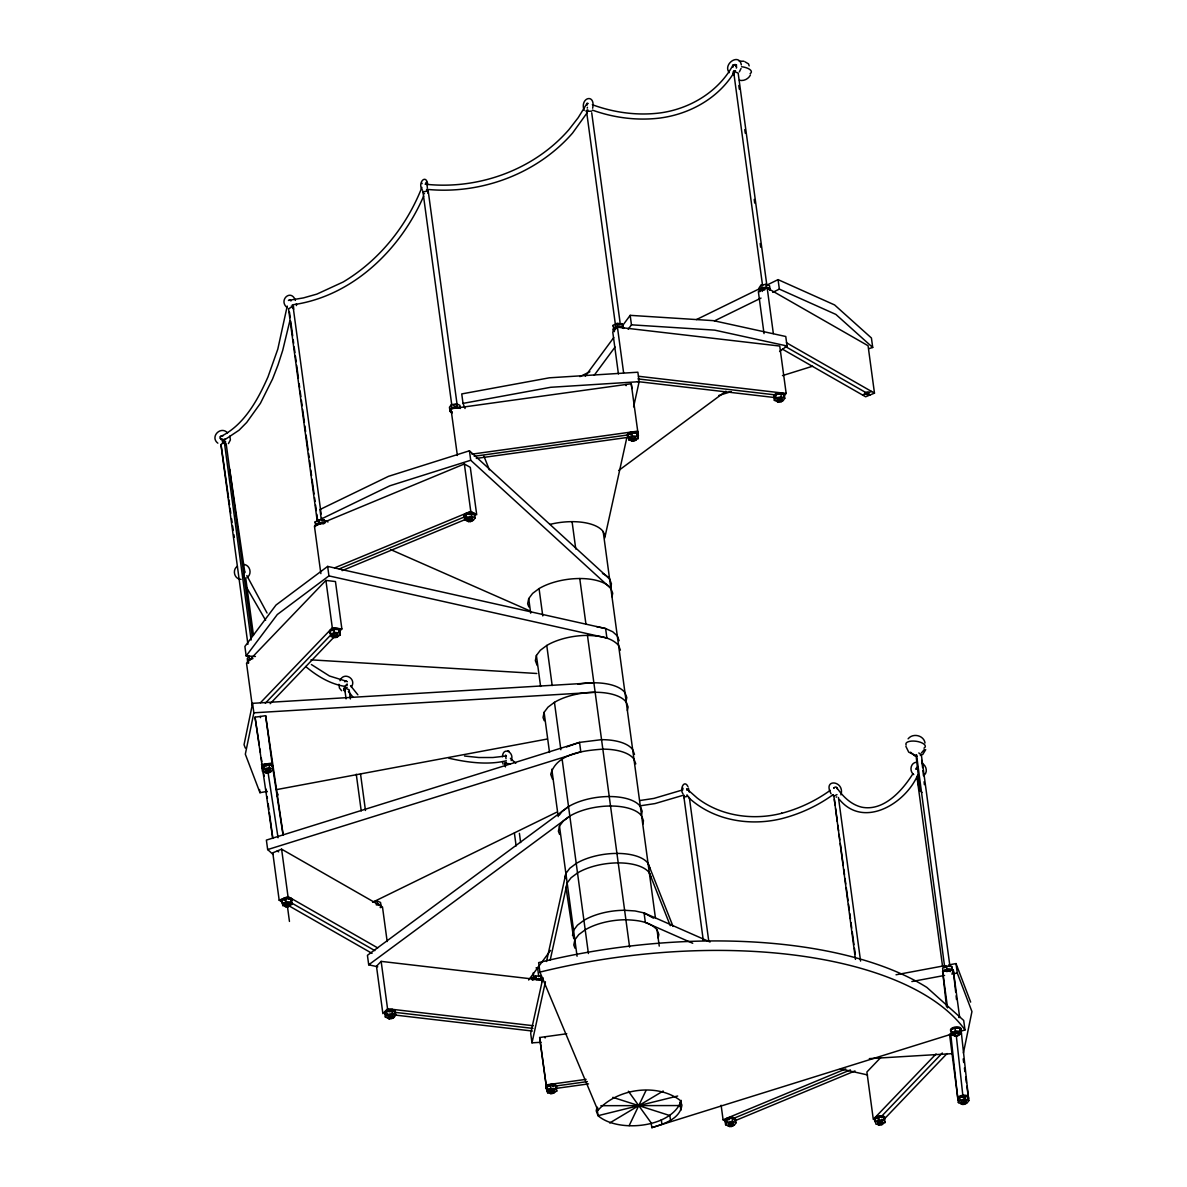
<?xml version="1.0" encoding="UTF-8"?>
<svg xmlns="http://www.w3.org/2000/svg" width="1187" height="1187" viewBox="0 0 1187 1187"><rect width="100%" height="100%" fill="white"/><g stroke="black" fill="none" stroke-linecap="round" stroke-linejoin="round"><path stroke-width="1.5" d="M506.018 758.686L505.558 755.125L506.345 755.837M586.393 111.519L586.467 110.658A2.686 1.202 -7.7 0 1 587.847 109.827M511.167 760.57C514.98 752.528 502.976 746.059 502.457 756.698M592.669 108.195C595.77 92.883 579.419 97.482 584.167 110.48M343.859 690.196L344.586 687.852L349.156 689.795L350.388 698.935M287.224 306.083L277.803 349.126L268.025 376.813C257.193 401.399 243.231 425.821 220.203 436.771M593.871 682.792L252.579 703.327L244.047 744.709L245.308 748.062M252.579 703.327L253.855 712.808L245.323 754.19L259.968 792.708L267.238 791.358M612.002 596.735L612.715 593.277L610.89 588.47A42.866 19.333 -7.7 0 0 539.061 588.589L532.622 593.411L528.719 598.589L527.651 603.768L528.883 606.972M620.4 650.15L618.575 645.342C610.771 636.796 598.307 635.861 587.461 635.401A42.866 19.333 -7.7 0 0 546.762 645.461L540.308 650.283L536.405 655.461L535.352 660.64L537.177 665.447M627.389 710.479L628.101 707.022L626.261 702.214A42.866 19.333 -7.7 0 0 554.448 702.333L547.993 707.155L544.106 712.334L543.038 717.512L544.254 720.717M635.787 763.894L633.947 759.087A42.866 19.333 -7.7 0 0 602.833 749.145C584.405 750.496 556.332 753.285 550.723 774.384L552.548 779.191M642.76 824.223L643.473 820.766L641.648 815.959A42.866 19.333 -7.7 0 0 569.819 816.077L563.365 820.9L559.478 826.078L558.409 831.256L559.641 834.461M610.726 587.253L611.439 583.811L609.599 578.989L469.429 450.793L388.55 476.313L319.956 509.535L321.247 519.016L328.013 521.983M564.819 878.647L565.887 873.469L569.775 868.291L576.229 863.468A42.866 19.333 -7.7 0 1 648.043 863.35L673.044 926.424M670.269 925.667L649.334 872.831A42.866 19.333 -7.7 0 0 577.52 872.949L571.066 877.772L567.163 882.95L566.095 888.128L573.736 938.724M572.505 935.519L573.573 930.341L577.475 925.163L583.93 920.34A42.866 19.333 -7.7 0 1 624.614 910.281L635.03 910.948L644.066 912.922L710.049 941.988M626.098 700.998L626.81 697.541L624.985 692.733A42.866 19.333 -7.7 0 0 578.054 684.202M641.484 814.742L642.197 811.285L640.357 806.477A42.866 19.333 -7.7 0 0 568.543 806.596L367.421 955.327L368.712 964.808L377.748 966.782M596.927 1107.426L596.215 1110.869L598.055 1115.691C617.908 1133.229 672.525 1127.784 681.279 1100.394M658.147 937.967L658.859 934.51L657.019 929.703C649.215 921.157 636.766 920.207 625.905 919.762A42.866 19.333 -7.7 0 0 585.206 929.807L578.752 934.644L574.864 939.822L573.796 944.986L575.012 948.205M628.383 1091.224L651.188 1122.917L651.826 1127.65C663.459 1124.015 680.003 1119.222 681.917 1105.127L680.092 1100.319C656.871 1082.737 616.676 1088.613 597.922 1110.438L539.922 972.108L538.631 962.627A342.909 154.607 -7.7 0 1 926.854 987.406L963.696 1020.449L964.986 1029.93L961.44 1031.028M963.414 1052.958L971.945 1011.576L957.286 973.058L956.01 963.577L948.739 964.927M293.738 309.214L293.055 306.365L288.664 308.665M289.821 320.935L282.714 350.343L278.01 364.943L272.565 378.979L260.413 403.313L246.703 422.453L239.047 430.213L224.432 439.947L220.292 438.27M587.268 108.091L587.431 107.32M604.747 537.993L626.884 437.38M633.606 406.844L639.14 381.695L637.864 372.214L549.403 377.807L461.743 393.921L463.019 403.387L465.052 408.506M542.963 977.673L530.693 1033.358L531.984 1042.839L541.198 1042.26M546.51 961.5L565.887 873.469M531.984 1042.839L545.427 981.753M550.174 960.194L567.163 882.95M588.218 103.551L587.209 103.18L586.942 105.213M733.18 71.962L732.943 74.084L734.085 74.9M925.726 749.605L922.64 754.65M916.216 769.087L917.981 766.55M225.396 438.849L224.432 439.947M840.93 794.86C845.248 780.631 822.22 777.886 831.063 793.762M226.124 444.828L224.254 441.534L220.96 444.828L247.92 644.274M427.958 193.333L428.21 190.944L422.958 191.908A2.686 1.202 -7.7 0 1 423.091 191.27M741.044 68.475L739.382 71.828M351.382 686.991C357.035 678.638 343.636 671.115 339.957 680.715M421.904 187.383C406.637 226.213 379.113 260.561 343.117 282.016L316.914 294.094L303.442 297.907L288.441 300.4M423.67 196.063C400.479 249.893 352.005 296.72 292.299 304.851M629.169 1125.617L645.936 1090.63M506.33 760.763C488.005 765.229 467.485 762.484 448.923 758.226M916.527 754.62L944.763 967.761M347.138 683.964L344.972 686.279M244.596 572.253L243.305 573.677M587.001 103.462L578.158 117.736L568.929 129.635C533.749 170.067 478.064 189.994 425.124 184.178M586.912 113.106L572.549 133.078C536.806 174.118 480.423 194.802 426.563 189.312M855.471 959.378L833.838 795.794A2.686 1.202 -7.7 0 1 833.422 794.637M912.937 773.731C900.978 792.753 882.579 811.329 861.792 807.19C851.109 804.697 842.978 796.64 836.672 787.56C835.9 786.417 834.372 787.218 833.927 788.257M916.765 777.099C903.826 804.46 863.261 828.467 839.417 799.489M750.421 75.033C748.433 78.98 743.685 81.384 739.353 80.226M924.332 749.561L921.364 753.003M733.017 65.122C718.209 92.082 689.795 108.744 660.714 112.854C637.701 115.881 614.109 112.691 592.358 104.723M733.403 73.549C717.779 98.387 690.033 113.729 661.382 117.839L661.011 117.914C637.968 120.911 614.302 117.988 592.461 110.124M760.852 285.295L759.131 287.788L759.561 290.934L761.282 288.456L760.852 285.295L766.075 284.272L769.577 285.726L770.007 288.886L766.505 287.432L761.282 288.456M779.592 401.458L783.064 400.776L784.785 398.283L784.37 395.123L780.868 393.669L775.645 394.692L773.924 397.185L774.354 400.345L777.841 401.799M774.354 400.345L776.075 397.853L775.645 394.692M726.919 1119.133L725.168 1121.611L725.598 1124.772L729.055 1126.24L734.293 1125.231L736.044 1122.754L735.614 1119.593L732.156 1118.124L726.919 1119.133L727.349 1122.294L725.598 1124.772M249.463 659.289L247.682 661.767L247.252 658.607L249.033 656.129L249.463 659.289L252.95 658.622M263.826 765.526L262.045 768.019L262.475 771.179L265.918 772.648L271.155 771.654L272.936 769.161L272.506 766.001L269.048 764.517L263.826 765.526L264.241 768.686L262.475 771.179M267.698 770.17L268.588 768.924L270.102 769.384A2.686 1.202 -7.7 0 1 269.894 770.615M266.956 773.004L268.737 770.526M551.747 1090.808L552.638 1089.562M551.05 1093.598L552.83 1091.12M957.939 1099.444L959.719 1096.951L964.957 1095.957L968.399 1097.441M966.901 1086.239L968.829 1100.601L967.049 1103.079L961.811 1104.073L958.369 1102.589L960.149 1100.112L959.719 1096.951M962.85 1104.429L964.63 1101.951L963.889 1096.432M386.695 1011.383L384.9 1013.861L385.315 1017.022L388.757 1018.52L393.995 1017.511L395.79 1015.033L395.36 1011.873L391.918 1010.389L386.695 1011.383L387.11 1014.544L385.315 1017.022M632.537 441.045L634.362 438.552M585.339 376.101L613.768 337.568M622.522 325.713L630.178 315.341L713.417 320.653L785.764 336.5L787.04 345.981L779.592 351.5M594.272 375.196L615.059 347.049M628.175 329.274L631.454 324.823L630.178 315.341M528.66 980.032L550.545 950.401M246.169 655.936L277.313 614.51L328.933 575.888L606.898 638.042L605.622 628.561L327.657 566.407L276.022 605.029L244.893 646.455L246.169 655.936L255.428 656.485M559.166 815.306L562.089 811.418L568.543 806.596M920.326 788.034L919.539 789.934L918.382 775.957M451.312 404.782L449.443 407.26L449.873 410.42L451.743 407.942L456.995 406.978L456.565 403.817L451.312 404.782L451.743 407.942M466.105 514.179L464.236 516.657L464.666 519.817L468.034 521.33L473.287 520.366L475.156 517.888L474.726 514.728L471.358 513.214L466.105 514.179L466.536 517.339L464.666 519.817M733.343 65.819L734.352 64.766A2.686 1.899 -67.4 0 0 733.403 65.582M425.703 183.466L426.548 181.893L427.409 187.932M243.854 576.437L245.264 578.544M339.304 631.603L341.871 628.947L335.461 581.541L325.906 580.428L246.525 663.207L252.193 705.123M783.821 395.894L786.165 393.446L779.755 346.055L617.433 327.167L612.759 332.034L618.427 373.964M260.502 702.689L332.315 627.834L325.906 580.428M265.295 703.238L331.054 634.674M270.161 703.698L334.185 636.944M381.146 961.381L376.472 966.248L382.882 1013.639L387.555 1008.772L381.146 961.381L543.468 980.269M389.128 1010.701L392.333 1009.321M880.739 1057.558L866.896 1071.995L873.306 1119.386L936.053 1053.967M880.235 1116.314L881.585 1116.284L942.3 1053.003M885.205 1118.065L947.092 1053.537M733.017 1124.208L733.432 1123.258A2.686 1.202 -7.7 0 0 731.37 1122.516A2.686 1.202 -7.7 0 0 728.625 1123.317L728.21 1124.267A2.686 1.202 -7.7 0 0 729.322 1124.935M553.928 1091.268L554.255 1090.942A2.686 1.202 -7.7 0 0 553.528 1089.711A2.686 1.202 -7.7 0 0 550.605 1089.829L549.24 1090.675A2.686 1.202 -7.7 0 0 550.234 1091.966M237.43 566.199C231.925 569.819 234.358 579.33 241.08 579.36M247.015 577.624C252.668 573.885 249.893 564.211 243.009 564.404M635.431 438.715L635.757 438.404A2.686 1.202 -7.7 0 0 635.06 437.157A2.686 1.202 -7.7 0 0 632.137 437.261L630.757 438.107A2.686 1.202 -7.7 0 0 630.846 439.027M472.07 519.327L472.53 518.378A2.686 1.202 -7.7 0 0 470.512 517.606A2.686 1.202 -7.7 0 0 467.752 518.378L467.277 519.327A2.686 1.202 -7.7 0 0 468.361 520.01M510.217 763.894L504.95 763.226L504.979 764.903M918.323 774.681L916.883 776.402L942.582 966.559M228.423 443.612L230.382 439.932L229.863 436.044M924.317 775.052C928.056 771.639 926.083 765.244 921.869 763.167M908.1 738.833C912.833 732.78 923.798 735.228 925.044 742.973M618.694 470.482L725.954 391.161M368.712 964.808L569.819 816.077M836.983 794.593L833.452 796.418M830.277 790.305C815.617 800.913 799.014 808.718 781.521 813.332L781.862 813.243C752.454 820.87 720.094 815.781 697.184 798.02L686.665 788.747L686.932 790.23M832.74 794.904C817.784 805.691 800.81 813.585 782.99 818.318L782.663 818.407C750.51 826.627 713.55 820.707 688.712 797.679M609.717 1122.976L663.192 1091.016M688.653 796.358L683.89 796.848A2.686 2.374 -23.4 0 0 684.395 797.961M289.539 905.622L292.21 904.271L290.756 898.841L285.711 898.589L281.705 900.621L283.174 906.052L282.743 902.906A5.356 2.419 -7.7 0 1 282.862 899.627A5.356 2.419 -7.7 0 1 290.029 898.648A5.356 2.419 -7.7 0 1 291.112 901.779M282.135 903.782L286.141 901.749L291.171 902.001L292.21 904.271M777.797 401.874L781.803 399.841M388.757 1018.58L392.808 1016.576M541.969 981.694L540.575 976.233L535.56 975.966L531.509 977.969L532.473 980.254M546.302 1087.366L550.353 1085.363L555.368 1085.63L556.332 1087.93L556.762 1091.09L552.697 1093.093L547.697 1092.826L546.302 1087.366L547.697 1092.826M546.732 1090.527L550.783 1088.524L555.798 1088.791L556.762 1091.09M946.662 966.173L942.597 968.177L943.027 971.337L947.092 969.334L952.093 969.616L953.027 971.916L951.662 966.455L946.662 966.173L947.092 969.334M957.301 1035.583L961.366 1033.58L960.001 1028.12L955.001 1027.838L950.935 1029.841L952.3 1035.301L955.639 1035.494M951.366 1033.002L955.416 1030.999L960.431 1031.28L961.366 1033.58M623.739 328.458A5.356 2.419 -7.7 0 0 616.839 326.677A5.356 2.419 -7.7 0 0 614.376 330.817L613.041 325.401L617.121 323.398L622.122 323.695L623.041 325.98M613.471 328.547L617.537 326.559L622.537 326.855L622.122 323.695M631.914 432.795L627.834 434.798L629.184 440.243L634.184 440.54L638.25 438.552L636.9 433.092L631.914 432.795L632.33 435.955L628.264 437.958M579.909 376.62L589.894 371.739M696.472 319.57L759.754 288.604M766.416 285.34L778.064 279.628L834.595 304.94L871.421 337.983L872.712 347.465L869.166 348.563M714.411 320.905L761.03 298.085M772.692 292.373L779.355 289.109L835.871 314.421L872.712 347.465M372.614 902.254L556.466 812.309M322.983 523.274L319.659 523.066L315.564 525.055L315.149 521.894L319.244 519.906L324.229 520.218L325.119 522.517M334.022 629.303L329.941 631.306L331.262 636.766L336.247 637.063L340.343 635.075L339.022 629.614L334.022 629.303L334.452 632.463L330.357 634.452M333.443 637.345L337.538 635.357M321.247 519.016L389.84 485.795L470.72 460.259L610.89 588.47M566.57 746.949L579.538 742.379L601.557 739.664A42.866 19.333 -7.7 0 1 632.671 749.605L634.496 754.413M879.3 1124.415L875.976 1124.193L874.7 1118.718L878.81 1116.744L883.796 1117.071L885.072 1122.531L880.962 1124.519M875.131 1121.878L879.241 1119.905L884.211 1120.231L885.072 1122.531M878.321 1124.786L882.445 1122.798L881.941 1119.118M782.381 349.126L865.649 396.784L874.478 393.134L868.068 345.729L767.188 287.996L758.359 291.646L764.027 333.577M334.556 567.905L470.764 511.36L476.714 514.757L470.304 467.366L464.354 463.969L314.451 526.197L320.861 573.588M339.185 568.914L465.408 516.523M342.123 570.621L466.491 519.001M862.682 395.093L871.495 391.428M387.17 941.543L382.481 906.913L281.601 849.165L272.787 852.83L279.182 900.221L282.165 901.927M279.182 900.221L288.011 896.556L377.689 947.894M288.782 899.182L290.993 898.262M721.117 1105.245L723.091 1119.816L845.737 1068.908M732.676 1118.777L850.382 1069.917M735.154 1120.676L854.981 1070.941M778.093 400.479A2.686 1.202 -7.7 0 1 777.826 398.58L779.755 398.075A2.686 1.202 -7.7 0 1 781.773 399.752M534.803 977.509L535.382 977.272A2.686 1.202 -7.7 0 1 536.049 977.109M682.896 789.845L653.948 798.406L639.704 800.557M683.92 795.067L654.972 803.584L640.312 805.795M718.788 395.494L731.162 391.636M782.47 375.626L812.561 366.234M267.668 849.58L580.814 751.861L579.538 742.379L266.378 840.099L267.668 849.58L273.114 854.477M651.826 1127.65L952.597 1033.788M677.673 1096.016L598.055 1115.691L597.328 1110.29M916.319 762.188C910.37 762.989 909.212 771.283 913.753 774.607M739.219 61.205L743.908 61.22M550.857 1085.512L553.468 1085.452M776.075 397.853L781.298 396.829L784.785 398.283M289.776 903.515L287.18 904.034L286.66 902.892A2.686 1.202 -7.7 0 0 284.568 904.064A2.686 1.202 -7.7 0 0 285.696 905.191M284.732 906.156L289.954 905.117M727.349 1122.294L732.572 1121.27L736.044 1122.754M728.358 1125.825L733.596 1124.816M264.241 768.686L269.479 767.677L272.936 769.161M373.638 901.645L377.125 900.992L380.567 902.476L380.997 905.636M387.11 1014.544L392.348 1013.55L395.79 1015.033M962.227 1096.224L964.823 1096.194M960.149 1100.112L965.387 1099.117L968.829 1100.601M958.977 1032.794L956.366 1033.284L955.891 1032.141A2.686 1.202 -7.7 0 0 953.769 1033.313A2.686 1.202 -7.7 0 0 954.852 1034.456M276.334 789.652L547.118 739.056M896.037 974.779L945.104 965.61M911.853 981.545L944.57 975.432M951.84 974.067L957.286 973.058M917.18 756.267L916.141 756.06M463.019 403.387L550.679 387.288L639.14 381.695M536.034 967.924L539.017 967.375M466.536 517.339L471.773 516.375L475.156 517.888M467.441 520.9L472.693 519.936M749.175 65.878L748.522 63.89L745.021 61.843M457.366 455.482L450.971 408.773L631.232 383.757L631.959 388.535M471.951 454.146L637.642 431.148L638.369 435.926L631.232 383.757M474.236 456.268L628.22 434.902M476.313 458.419L629.273 437.187M272.728 838.378L255.027 717.185L265.636 715.716L283.233 835.114M261.437 764.576L272.046 763.107L283.085 835.218M546.777 1089.681L539.64 1037.512L566.763 1033.758M546.05 1084.918L586.096 1079.354M556.199 1085.942L587.357 1081.609M555.724 1088.449L588.529 1083.894M286.66 902.892L288.649 902.862A2.686 1.202 -7.7 0 1 288.931 904.761M946.514 1006.754L942.641 971.396L953.265 970.016L959.675 1017.422L958.784 1017.526M955.891 1032.141L957.879 1032.126A2.686 1.202 -7.7 0 1 958.547 1033.743M506.092 756.03L492.931 757.514L478.895 757.529L464.547 756.03M253.855 712.808L595.147 692.273M869.329 1058.626L952.345 1053.626M600.889 1105.69L680.21 1105.557M265.339 771.624L270.354 771.906M961.233 1103.049L966.248 1103.331M554.448 1092.5L549.433 1092.218L548.928 1088.538M632.33 435.955L637.33 436.252L638.25 438.552M630.95 439.65L635.95 439.947M310.964 659.838L536.821 673.489M334.452 632.463L339.437 632.775L340.343 635.075M631.454 324.823L714.693 330.134L787.04 345.981M922.017 792.501L919.332 789.874L917.239 777.515M588.04 111.281L591.69 111.163M638.502 376.264L786.165 393.446M637.938 378.905L774.829 394.841M637.404 381.561L774.191 397.482M332.315 627.834L341.871 628.947M387.555 1008.772L533.453 1025.746M394.203 1012.259L532.933 1028.402M394.989 1015.048L532.37 1031.043M875.65 1116.952L878.039 1117.234M914.465 754.873L908.708 752.143L905.874 746.341M345.046 691.606L343.844 690.226M596.586 626.588L605.622 628.561L612.685 631.736L617.299 635.861L619.124 640.683M840.455 1068.864L867.534 1074.932M346.767 681.368L329.496 676.011L311.395 664.527M344.556 686.338C329.927 683.949 316.84 675.922 305.652 666.5M920.355 755.422L921.379 755.066L918.797 752.944M588.01 111.281L586.467 110.658L615.549 325.698M962.093 1102.753L961.203 1102.382A2.686 1.202 -7.7 0 1 961.633 1100.987A2.686 1.202 -7.7 0 1 964.497 1100.349L966.01 1100.824A2.686 1.202 -7.7 0 1 965.788 1102.055M612.818 1097.352L669.869 1115.572L670.507 1120.305M777.826 398.58L779.577 399.307M778.049 400.123L781.55 401.592M379.855 905.132L377.555 904.153L377.125 900.992M389.069 1016.829L392.511 1018.312M390.597 549.566L529.313 610.652M692.718 943.264L645.357 922.403L644.066 912.922L653.443 918.159M333.799 635.594L337.197 637.107M734.219 71.428L738.166 73.119L766.861 285.37M456.565 403.817L459.933 405.331L460.363 408.491M878.41 1121.448L880.101 1122.205M878.706 1123.036L882.075 1124.549M914.925 756.03L910.518 752.187M507.962 750.733L509.223 751.386M762.766 289.821L763.464 290.221A2.686 1.202 -7.7 0 1 764.769 289.88M786.432 342.731L874.478 393.134M785.245 346.411L870.056 394.959M277.194 851.005L278.678 851.851M723.091 1119.816L726.058 1121.522M291.275 902.788L374.84 950.624M288.575 905.607L372.035 953.369M227.592 432.899C220.723 425.391 209.609 436.95 217.844 443.181M736.652 65.092L734.916 64.454L736.504 66.398M341.633 690.73L339.423 688.015L338.918 684.291M510.41 758.315L515.781 763.256M350.521 685.671L357.88 694.81M348.385 691.428L352.821 696.917M287.165 307.67C278.01 300.237 291.052 288.307 295.415 300.43M332.939 635.535L332.701 634.941A2.686 1.202 -7.7 0 1 334.571 633.695A2.686 1.202 -7.7 0 1 337.39 633.769L337.998 634.6A2.686 1.202 -7.7 0 1 337.85 634.926M877.668 1122.976L877.445 1122.368A2.686 1.202 -7.7 0 1 879.33 1121.121A2.686 1.202 -7.7 0 1 882.164 1121.225L882.742 1122.041A2.686 1.202 -7.7 0 1 882.594 1122.368M265.606 620.267L246.881 587.921M682.94 788.153L683.015 788.613M422.038 183.228L422.068 183.688M267.045 613.011L246.837 575.591M729.293 72.674C722.393 64.365 739.115 52.495 741.341 64.899M836.672 787.56L837.161 788.791M286.824 904.494L287.847 906.779M730.331 1122.62L730.821 1123.763M730.48 1124.178L731.474 1126.463M613.041 325.401L613.961 327.686M483.97 456.238L489.37 469.874M315.149 521.894L316.039 524.209M956.01 963.577L970.654 1002.095M550.056 524.372A42.866 19.333 -7.7 0 1 603.189 531.598L605.029 536.405M648.043 863.35L649.882 868.157M649.334 872.831L651.159 877.638M469.637 519.268L470.497 521.568M874.7 1118.718L875.561 1121.032A5.356 2.419 -7.7 0 1 876.036 1117.709A5.356 2.419 -7.7 0 1 883.217 1116.833A5.356 2.419 -7.7 0 1 884.063 1120.009M503.11 764.161L502.413 761.609M687.97 786.61C684.083 778.82 679.468 789.503 683 793.836M919.332 789.874L919.851 791.239M684.172 797.649L683.89 796.848L703.268 940.208M732.839 67.184L732.661 65.997A2.73 1.706 54.9 0 1 733.833 64.781L734.857 65.062A2.567 1.602 54.9 0 1 736.519 67.08M688.415 788.138L689.261 792.07M427.735 184.489C426.207 172.976 416.949 183.213 422.438 190.128M625.935 384.499L626.113 385.686M450.971 408.773L451.698 413.551M544.937 1036.785L545.13 1037.972M551.347 1084.176L551.54 1085.363M539.64 1037.512L546.524 1087.871M260.339 716.458L260.517 717.645M268.114 772.841L278.055 837.755M255.027 717.185L259.315 745.199M259.879 748.863L260.428 752.528M261.274 758.018L261.837 761.683M262.386 765.348L262.95 768.998M263.514 772.663L264.078 776.328M266.036 789.132L266.585 792.797M267.164 796.566L267.431 798.317M232.607 525.856L233.275 530.426M233.913 534.714L234.269 537.221M231.569 518.704L232.088 522.28M228.854 499.786L229.581 504.861M230.07 508.259L230.797 513.333M229.714 469.28L244.73 571.689M228.587 497.976L221.019 444.442M951.662 966.455L952.093 969.616M960.001 1028.12L960.431 1031.28M963.191 1058.908L963.696 1062.543M964.423 1068.018L964.927 1071.668M965.654 1077.128L966.396 1082.603M921.379 755.066L949.941 966.366M964.957 1095.957L965.387 1099.117M955.001 1027.838L955.416 1030.999M952.3 1035.301L951.87 1032.141A5.356 2.419 -7.7 0 0 952.849 1032.482M942.641 971.396L947.567 1007.852M958.369 1102.589L949.526 1034.159M778.064 279.628L779.355 289.109M883.796 1117.071L884.211 1120.231M838.452 797.486L860.575 961.069M767.188 287.996L773.345 333.562M878.81 1116.744L879.241 1119.905M766.075 284.272L766.505 287.432M780.868 393.669L781.298 396.829M738.804 85.464L739.308 89.144M744.768 129.576L745.273 133.256M754.22 199.416L754.709 203.096M760.184 243.528L760.674 247.208M834.342 799.474L835.084 804.979M835.589 808.659L837.325 821.523M837.814 825.202L838.571 830.722M839.061 834.387L839.802 839.906M840.307 843.586L843.289 865.635M843.779 869.314L844.536 874.819M845.025 878.499L845.767 884.018M846.272 887.698L848.008 900.562M848.512 904.227L849.254 909.746M849.744 913.426L850.5 918.931M850.99 922.611L851.732 928.13M852.236 931.795L853.972 944.674M854.477 948.339L855.219 953.858M733.566 71.146L762.647 286.171M689.365 797.664L708.743 941.024M732.156 1118.124L732.572 1121.27M636.9 433.092L637.33 436.252M591.719 112.795L620.044 322.315M617.121 323.398L617.537 326.559M617.433 327.167L623.605 372.733M629.184 440.243L628.754 437.098A5.356 2.419 -7.7 0 1 629.051 433.745A5.356 2.419 -7.7 0 1 636.232 432.825A5.356 2.419 -7.7 0 1 637.167 435.985M603.189 531.598L655.491 918.397M657.019 929.703L659.245 946.098M679.78 1102.397L680.848 1110.305M661.293 1119.712L661.931 1124.46M572.075 521.657L575.769 549.002M579.76 578.529L585.933 624.095M587.461 635.401L629.6 947.107M539.061 588.589L542.771 615.919M546.762 645.461L552.178 685.552M554.448 702.333L560.857 749.724M562.134 759.205L588.411 953.517M528.719 598.589L530.693 613.175M536.405 655.461L540.604 686.442M544.106 712.334L549.522 752.439M551.792 769.206L558.202 816.597M559.478 826.078L577.075 956.232M597.506 1107.278L597.922 1110.438M469.429 450.793L470.72 460.259M540.575 976.233L541.005 979.394L535.99 979.112L535.56 975.966M555.368 1085.63L555.798 1088.791M519.402 833.348L520.648 842.547M537.548 967.524L538.779 976.708M550.353 1085.363L550.783 1088.524M457.292 405.984L428.21 190.944A2.686 2.374 -20.6 0 1 428.017 192.205M471.358 513.214L471.773 516.375M464.354 463.969L470.764 511.36M505.454 766.906L504.95 763.226A2.686 2.196 35.7 0 0 505.439 764.443M514.386 833.066L516.137 845.945M533.275 972.761L534.031 978.266M422.958 191.908L451.787 405.108M360.522 773.894L365.462 810.469M391.918 1010.389L392.348 1013.55M324.229 520.218L324.659 523.378M339.022 629.614L339.437 632.775M321.143 514.045L293.055 306.365A2.686 1.929 -66.1 0 1 292.685 308.338M321.632 517.725L322.137 521.405M346.07 698.876L344.586 687.852A2.686 1.439 63.7 0 0 345.313 689.736M356.263 774.221L361.234 810.988M327.657 566.407L328.933 575.888M319.244 519.906L319.659 523.066M289.465 312.033L290.207 317.552M290.711 321.217L292.699 335.921M293.189 339.601L293.679 343.28M294.183 346.96L294.925 352.465M295.429 356.145L296.171 361.649M296.661 365.329L298.412 378.193M299.154 383.713L299.643 387.392M300.148 391.057L300.89 396.577M301.394 400.256L302.136 405.761M302.626 409.441L304.376 422.305M304.866 425.985L305.608 431.504M306.112 435.169L308.101 449.873M308.59 453.553L309.095 457.232M309.584 460.897L310.341 466.417M310.831 470.097L311.573 475.601M312.077 479.281L314.065 493.985M314.555 497.665L315.059 501.344M315.549 505.009L316.306 510.529M316.795 514.208L317.537 519.713M288.53 308.872L317.27 521.405M290.756 898.841L291.171 902.001M265.636 715.716L272.046 763.107M245.768 578.306L253.469 635.268M281.601 849.165L288.011 896.556M226.213 443.968L252.163 635.965M269.048 764.517L269.479 767.677M287.299 905.429L289.45 921.424M251.095 640.03L224.254 441.534A2.686 0.935 -86.9 0 1 224.224 443.582M285.711 898.589L286.141 901.749M268.173 803.777L268.915 809.252M269.404 812.902L272.862 838.423M259.552 789.548L259.968 792.708M915.978 754.769L918.441 776.58M921.78 760.422L922.596 767.618M961.084 1030.301L968.622 1098.999M953.265 970.016L955.683 992.139M956.099 995.819L956.499 999.499M956.351 1036.236L962.909 1096.091M922.922 770.63L923.486 775.764M950.639 1033.298L957.998 1100.394M924.109 781.743L924.376 784.652M296.394 303.649L296.483 305.549M602.447 573.469A42.866 19.333 -7.7 0 1 609.599 578.989M539.922 972.108A342.909 154.607 -7.7 0 1 964.986 1029.93M954.393 1028.476A2.686 1.202 -7.7 0 1 955.016 1028.268M735.866 64.736A2.686 1.899 -67.4 0 1 736.252 65.062M736.578 67.436A2.686 1.899 -67.4 0 1 736.326 68.089M732.78 66.828A2.686 1.899 -67.4 0 1 733.032 66.175M923.961 748.166A9.822 3.947 7.8 0 0 920.593 742.335L918.263 741.652A9.822 3.947 7.8 0 0 906.156 745.05M951.722 1031.384A5.356 2.419 -7.7 0 1 954.838 1027.081A5.356 2.419 -7.7 0 1 960.787 1029.663M951.069 1031.711A5.356 2.419 -7.7 0 1 956.336 1027.69A5.356 2.419 -7.7 0 1 960.253 1031.088M952.894 970.892A5.356 2.419 -7.7 0 1 952.449 973.37M943.264 974.008A5.356 2.419 -7.7 0 1 943.072 972.168M943.71 971.53A5.356 2.419 -7.7 0 1 952.152 970.447M943.161 973.206A5.356 2.419 -7.7 0 1 948.428 969.186A5.356 2.419 -7.7 0 1 952.345 972.583M741.549 66.724A9.822 3.947 7.8 0 1 750.11 73.653M759.68 291.69A5.356 2.419 -7.7 0 1 764.576 288.278A5.356 2.419 -7.7 0 1 770.215 290.266M760.021 291.468A5.356 2.419 -7.7 0 1 764.458 287.491A5.356 2.419 -7.7 0 1 769.829 290.132M774.28 396.903A5.356 2.419 -7.7 0 1 778.717 392.942A5.356 2.419 -7.7 0 1 784.088 395.583M774.384 397.704A5.356 2.419 -7.7 0 1 778.82 393.728A5.356 2.419 -7.7 0 1 784.192 396.369M734.456 73.119A2.686 1.202 -7.7 0 1 733.833 73.045M734.145 70.908A2.686 1.202 -7.7 0 1 735.495 70.641M734.308 73.03A2.686 1.454 63.2 0 1 733.714 71.784M616.914 324.704A2.686 1.202 -7.7 0 1 620.074 324.689M614.48 331.618A5.356 2.419 -7.7 0 1 615.697 327.864A5.356 2.419 -7.7 0 1 623.368 328.072M630.327 434.946A2.686 1.202 -7.7 0 1 631.128 434.338M628.62 436.267A5.356 2.419 -7.7 0 1 628.947 432.958A5.356 2.419 -7.7 0 1 636.128 432.038A5.356 2.419 -7.7 0 1 637.063 435.199M586.971 111.875A2.686 2.196 36.3 0 1 586.467 110.658M453.597 405.301A2.686 1.202 -7.7 0 1 454.947 405.064M456.238 405.138A2.686 1.202 -7.7 0 1 456.743 405.301M452.069 412.542A5.356 2.419 -7.7 0 1 451.283 408.981A5.356 2.419 -7.7 0 1 459.28 408.239M451.965 411.755A5.356 2.419 -7.7 0 1 450.956 411.429M450.214 410.969A5.356 2.419 -7.7 0 1 452.87 407.453A5.356 2.419 -7.7 0 1 459.903 407.913M469.043 514.535A2.686 1.202 -7.7 0 1 471.031 514.535M464.473 516.419A5.356 2.419 -7.7 0 1 469.147 512.472A5.356 2.419 -7.7 0 1 474.296 515.203M464.577 517.206A5.356 2.419 -7.7 0 1 469.251 513.259A5.356 2.419 -7.7 0 1 474.399 516.004M426.519 190.187A2.686 1.202 -7.7 0 1 428.077 191.597M424.545 193.718A2.686 2.374 -20.6 0 1 423.477 193.036M317.968 521.746A2.686 1.202 -7.7 0 1 318.428 521.449M315.297 526.509A5.356 2.419 -7.7 0 1 323.665 523.838M315.238 526.345A5.356 2.419 -7.7 0 1 317.656 523.615A5.356 2.419 -7.7 0 1 323.561 523.052M333.221 630.861A2.686 1.202 -7.7 0 1 333.814 630.623M330.654 632.805A5.356 2.419 -7.7 0 1 331.01 629.496A5.356 2.419 -7.7 0 1 338.191 628.591A5.356 2.419 -7.7 0 1 339.081 631.751M330.758 633.606A5.356 2.419 -7.7 0 1 331.114 630.282A5.356 2.419 -7.7 0 1 338.295 629.377A5.356 2.419 -7.7 0 1 339.185 632.552M291.26 306.127A2.686 1.202 -7.7 0 1 293.664 307.196M288.945 300.415A2.686 1.41 64 0 1 290.949 300.949M248.142 663.132A5.356 2.419 -7.7 0 1 250.65 659.631M248.795 662.806A5.356 2.419 -7.7 0 1 251.867 658.503M265.295 770.957A2.686 1.202 -7.7 0 1 265.725 769.562A2.686 1.202 -7.7 0 1 268.588 768.924M265.547 766.268A2.686 1.202 -7.7 0 1 266.793 765.867M263.054 768.256A5.356 2.419 -7.7 0 1 266.125 763.953A5.356 2.419 -7.7 0 1 272.105 766.505M263.158 769.042A5.356 2.419 -7.7 0 1 265.562 764.888A5.356 2.419 -7.7 0 1 272.506 766.654M222.221 441.801A2.686 1.202 -7.7 0 1 225.767 441.994M225.233 438.789A2.686 2.196 35.6 0 1 223.675 440.362M223.037 440.407A2.686 2.196 35.6 0 1 220.189 437.588A2.686 2.196 35.6 0 1 223.067 435.792M277.209 793.866A5.356 2.419 -7.7 0 1 276.868 796.329M277.105 793.079A5.356 2.419 -7.7 0 1 277.372 794.904M284.539 900.429A2.686 1.202 -7.7 0 1 285.577 899.894M282.595 902.135A5.356 2.419 -7.7 0 1 285.563 897.832A5.356 2.419 -7.7 0 1 291.631 900.354M243.721 575.413A2.686 1.202 -7.7 0 1 244.344 575.487M244.819 572.03A2.686 2.374 -24.4 0 1 243.201 574.063M376.324 904.909A5.356 2.419 -7.7 0 1 380.893 907.669M376.22 904.123A5.356 2.419 -7.7 0 1 380.152 907.506M392.274 1016.769A2.686 1.202 -7.7 0 0 393.09 1015.389A2.686 1.202 -7.7 0 0 390.775 1014.796L388.832 1015.286A2.686 1.202 -7.7 0 0 388.52 1017.036M388.995 1011.888A2.686 1.202 -7.7 0 1 389.648 1011.725L390.345 1011.636A2.686 1.202 -7.7 0 1 391.027 1011.636M385.226 1013.594A5.356 2.419 -7.7 0 1 390.478 1009.573A5.356 2.419 -7.7 0 1 394.41 1012.956M385.33 1014.395A5.356 2.419 -7.7 0 1 390.582 1010.36A5.356 2.419 -7.7 0 1 394.514 1013.757M343.8 688.445A2.686 1.202 -7.7 0 1 347.197 687.347M344.823 681.813A2.686 1.914 -66.6 0 1 347.257 681.798M347.331 684.81A2.686 1.914 -66.6 0 1 346.96 685.403M536.079 979.883A5.356 2.419 -7.7 0 1 542.266 981.174M533.482 979.898A5.356 2.419 -7.7 0 1 539.358 978.949A5.356 2.419 -7.7 0 1 542.236 981.011M552.83 1086.491A2.686 1.202 -7.7 0 1 553.35 1086.639M546.376 1088.39A5.356 2.419 -7.7 0 1 550.916 1084.428A5.356 2.419 -7.7 0 1 556.199 1087.114M548.275 1089.948A5.356 2.419 -7.7 0 1 546.673 1086.906A5.356 2.419 -7.7 0 1 553.513 1085.17A5.356 2.419 -7.7 0 1 556.302 1087.9M505.054 764.146A2.686 1.202 -7.7 0 1 506.315 762.395M728.655 1119.86A2.686 1.202 -7.7 0 1 729.233 1119.623M726.192 1121.819A5.356 2.419 -7.7 0 1 729.248 1117.516A5.356 2.419 -7.7 0 1 735.257 1120.068M725.539 1122.16A5.356 2.419 -7.7 0 1 730.05 1118.184A5.356 2.419 -7.7 0 1 735.361 1120.854M684.484 797.352A2.686 1.202 -7.7 0 1 684.305 795.883M686.694 795.097A2.686 1.202 -7.7 0 1 687.377 795.097M877.178 1118.881A2.686 1.202 -7.7 0 1 877.994 1118.288M884.612 1118.584A5.356 2.419 -7.7 0 1 883.959 1119.222M875.516 1120.246A5.356 2.419 -7.7 0 1 878.098 1116.092A5.356 2.419 -7.7 0 1 884.923 1117.931M833.853 787.856A2.686 1.395 64.3 0 1 834.149 787.634M836.746 796.833A2.686 1.944 -65.7 0 1 836.227 797.174M962.034 1097.456A2.686 1.202 -7.7 0 1 965.194 1097.426M958.191 1099.221A5.356 2.419 -7.7 0 1 962.731 1095.26A5.356 2.419 -7.7 0 1 968.013 1097.945M958.295 1100.008A5.356 2.419 -7.7 0 1 962.835 1096.046A5.356 2.419 -7.7 0 1 968.117 1098.732M916.112 769.324A2.686 2.196 35.7 0 1 918.308 767.099M762.291 291.438A2.686 1.202 -7.7 0 1 762.558 290.785M946.707 971.604A2.686 1.202 -7.7 0 1 950.386 971.574M864.477 393.312C869.359 397.675 871.124 388.609 864.477 393.312M955.001 1036.014A2.686 1.202 -7.7 0 0 959.17 1034.663A2.686 1.202 -7.7 0 0 955.387 1033.862A2.686 1.202 -7.7 0 0 955.001 1036.014M778.316 402.022A2.686 1.202 -7.7 0 0 782.456 400.657A2.686 1.202 -7.7 0 0 778.627 399.885A2.686 1.202 -7.7 0 0 778.316 402.022M631.929 440.956A2.686 1.202 -7.7 0 0 636.098 439.62A2.686 1.202 -7.7 0 0 632.33 438.819A2.686 1.202 -7.7 0 0 631.929 440.956M468.524 521.568A2.686 1.202 -7.7 0 0 472.708 520.247A2.686 1.202 -7.7 0 0 468.969 519.431A2.686 1.202 -7.7 0 0 468.524 521.568M333.948 637.508A2.686 1.202 -7.7 0 0 338.147 636.173A2.686 1.202 -7.7 0 0 334.378 635.357A2.686 1.202 -7.7 0 0 333.948 637.508M266.333 772.93A2.686 1.202 -7.7 0 0 270.502 771.58A2.686 1.202 -7.7 0 0 266.704 770.793A2.686 1.202 -7.7 0 0 266.333 772.93M285.859 906.809A2.686 1.202 -7.7 0 0 289.999 905.429A2.686 1.202 -7.7 0 0 286.171 904.672A2.686 1.202 -7.7 0 0 285.859 906.809M389.277 1018.743A2.686 1.202 -7.7 0 0 393.431 1017.393A2.686 1.202 -7.7 0 0 389.648 1016.591A2.686 1.202 -7.7 0 0 389.277 1018.743M550.427 1093.524A2.686 1.202 -7.7 0 0 554.581 1092.174A2.686 1.202 -7.7 0 0 550.798 1091.387A2.686 1.202 -7.7 0 0 550.427 1093.524M729.486 1126.493A2.686 1.202 -7.7 0 0 733.625 1125.128A2.686 1.202 -7.7 0 0 729.827 1124.356A2.686 1.202 -7.7 0 0 729.486 1126.493M878.825 1124.95A2.686 1.202 -7.7 0 0 883.024 1123.629A2.686 1.202 -7.7 0 0 879.285 1122.798A2.686 1.202 -7.7 0 0 878.825 1124.95M962.227 1104.355A2.686 1.202 -7.7 0 0 966.396 1103.005A2.686 1.202 -7.7 0 0 962.598 1102.219A2.686 1.202 -7.7 0 0 962.227 1104.355"/></g></svg>
